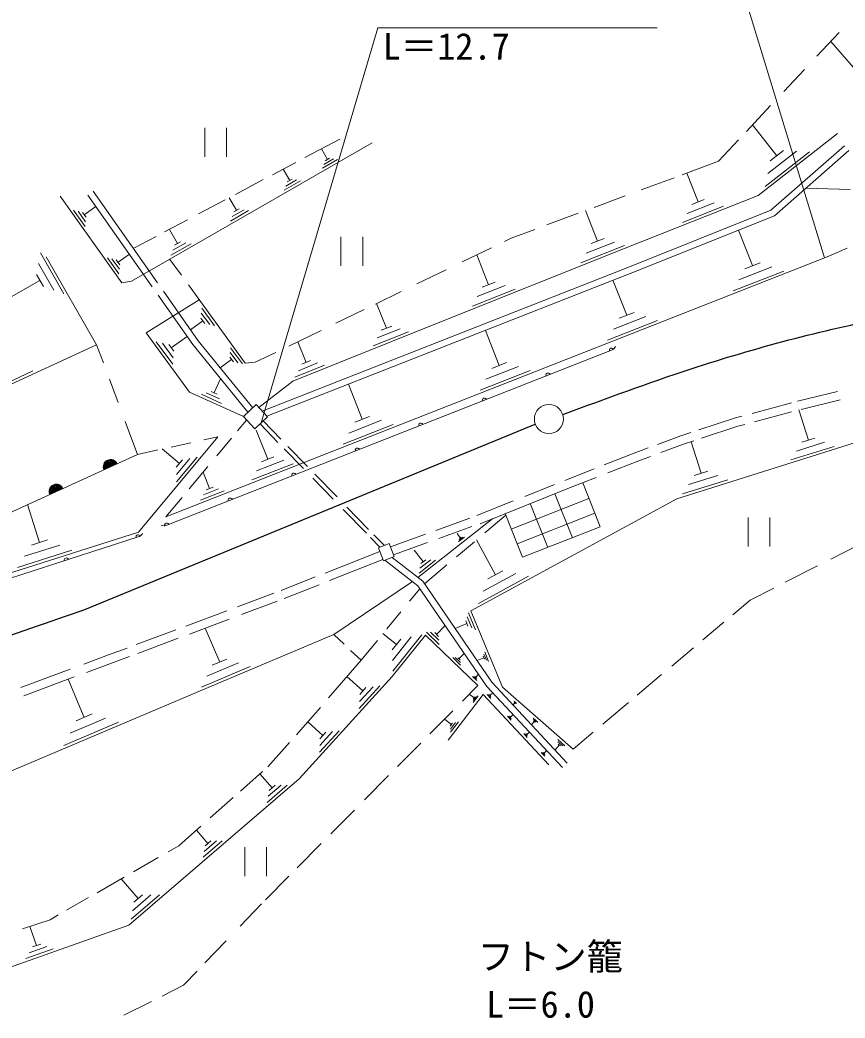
# Model space of a CAD drawing. Units: millimetres, scale not verified. Extents: x -49731810 to 680000, y -249061936 to 380000.
# Drawn here: x 246838 to 303571, y 247809 to 316398 of the extents above; entities that cross this region are included whole.
import ezdxf
from ezdxf.enums import TextEntityAlignment as Align

# ---------------------------------------------------------------- set-up
doc = ezdxf.new("R2010")
doc.units = ezdxf.units.MM
doc.header["$LTSCALE"] = 1000
for name, color, linetype, lineweight in [('M-BGD', 7, 'Continuous', 13), ('M-BGD-RSTR', 3, 'Continuous', 13), ('M-STR-STR3', 7, 'Continuous', 13), ('M-TTL-TXT', 7, 'Continuous', 13)]:
    doc.layers.add(name, color=color, linetype=linetype, lineweight=lineweight)
doc.styles.add('ＭＳ ゴシック', font='')
doc.styles.get('ＭＳ ゴシック').set_extended_font_data('MS Gothic')

msp = doc.modelspace()

# ---------------------------------------------------------------- linework, layer by layer
at = {"layer": 'M-BGD'}
for p, q in [((301623, 313900), (303163, 315544)), ((302583, 314926), (305813, 311216)), ((299350, 311474), (300783, 313003)), ((296789, 308740), (298451, 310514)), ((259550, 306983), (259550, 308983)), ((261050, 308983), (261050, 306983)), ((297213, 309196), (298883, 307066)), ((268836, 308212), (266432, 306940)), ((294867, 306688), (296236, 308150)), ((297593, 304326), (303040, 308596)), ((254509, 298437), (271059, 307953)), ((267563, 307536), (267983, 306816)), ((301123, 307346), (298073, 304956)), ((300233, 307386), (298253, 305836)), ((299343, 307426), (298423, 306706)), ((298475, 303324), (303539, 307755)), ((298713, 302935), (303836, 307417)), ((265812, 306612), (264212, 305766)), ((268663, 306806), (267643, 306216)), ((268403, 306856), (267733, 306476)), ((268133, 306906), (267823, 306726)), ((292368, 305760), (294867, 306688)), ((264933, 306146), (265383, 305366)), ((263569, 305426), (261657, 304414)), ((266133, 305346), (265013, 304706)), ((265843, 305406), (265113, 304986)), ((265553, 305466), (265213, 305266)), ((289557, 304717), (291823, 305558)), ((292683, 305876), (293473, 303896)), ((256299, 298328), (251866, 304622)), ((300883, 304836), (303913, 304746)), ((249596, 304281), (253837, 298333)), ((255933, 298066), (251498, 304363)), ((260949, 304040), (259111, 303068)), ((261223, 304186), (261733, 303316)), ((286331, 303520), (288452, 304307)), ((288458, 300705), (297593, 304326)), ((293893, 304056), (293043, 303726)), ((251323, 302206), (250513, 303336)), ((251353, 302526), (250833, 303256)), ((251383, 302836), (251143, 303176)), ((252053, 303576), (251263, 303006)), ((262563, 303296), (261313, 302576)), ((262243, 303356), (261433, 302896)), ((261913, 303416), (261543, 303206)), ((285723, 303296), (286553, 301206)), ((288630, 299394), (298475, 303324)), ((295223, 303606), (292393, 302476)), ((294563, 303836), (292723, 303106)), ((258350, 302665), (256784, 301837)), ((283067, 302309), (285229, 303111)), ((288796, 298976), (298713, 302935)), ((257113, 302006), (257673, 301036)), ((280608, 301396), (282230, 301998)), ((296243, 301946), (297203, 299516)), ((256195, 301525), (254630, 300697)), ((257883, 301156), (257463, 300916)), ((268911, 299494), (268911, 301494)), ((270411, 301494), (270411, 299494)), ((280148, 301173), (280608, 301396)), ((287713, 301136), (285763, 300366)), ((287003, 301376), (286103, 301026)), ((258603, 301016), (257213, 300226)), ((258243, 301086), (257343, 300576)), ((275476, 295534), (288458, 300705)), ((277253, 299770), (279258, 300742)), ((288413, 300896), (285413, 299706)), ((302351, 300115), (303717, 300723)), ((248253, 300386), (249863, 297576)), ((248637, 300121), (252110, 294066)), ((253643, 298946), (252853, 300056)), ((253673, 299266), (253163, 299986)), ((253703, 299576), (253463, 299906)), ((254363, 300296), (253583, 299746)), ((256860, 282245), (302351, 300115)), ((257137, 299948), (257935, 298853)), ((278243, 300256), (279063, 298206)), ((248113, 299656), (249163, 297826)), ((263488, 289522), (288630, 299394)), ((274130, 298256), (276152, 299236)), ((299353, 299146), (295873, 297786)), ((298543, 299436), (296273, 298546)), ((297723, 299716), (296673, 299306)), ((246243, 297366), (248213, 298496)), ((247973, 298916), (248453, 298076)), ((253837, 298333), (254509, 298437)), ((263819, 289168), (288794, 298975)), ((279503, 298376), (278623, 298026)), ((287613, 298506), (288563, 296106)), ((259095, 294357), (256702, 297755)), ((258416, 298193), (262330, 292821)), ((271282, 296876), (273061, 297738)), ((280883, 297906), (277943, 296736)), ((280193, 298146), (278283, 297386)), ((259156, 297176), (255507, 294901)), ((258736, 294086), (256345, 297480)), ((259333, 296596), (260213, 295386)), ((268557, 295555), (270498, 296496)), ((271353, 296916), (272043, 295226)), ((289073, 296306), (288043, 295896)), ((258563, 295106), (259413, 295726)), ((259273, 295906), (259543, 295546)), ((259303, 296256), (259883, 295466)), ((290683, 295746), (287243, 294396)), ((289883, 296026), (287643, 295146)), ((265330, 293991), (267538, 295061)), ((265601, 291573), (275476, 295534)), ((273543, 294976), (271113, 294006)), ((272973, 295176), (271393, 294546)), ((272403, 295366), (271673, 295076)), ((278843, 295066), (279793, 292656)), ((255507, 294901), (258505, 290831)), ((257353, 292736), (256203, 294286)), ((258333, 294656), (257243, 293856)), ((262843, 289743), (259095, 294357)), ((265943, 294286), (266523, 292866)), ((252110, 294066), (238619, 287877)), ((252571, 292833), (252110, 294066)), ((257383, 293186), (256643, 294186)), ((287516, 293703), (256936, 281676)), ((257413, 293626), (257073, 294086)), ((262513, 289435), (258736, 294086)), ((261313, 293876), (262133, 292756)), ((260603, 292496), (261393, 293066)), ((261263, 293236), (261513, 292896)), ((261293, 293556), (261823, 292826)), ((263016, 292870), (264424, 293552)), ((266823, 292986), (266213, 292746)), ((247723, 292276), (243793, 290466)), ((262330, 292821), (263016, 292870)), ((267773, 292666), (265743, 291846)), ((267303, 292826), (265983, 292296)), ((281913, 292306), (278473, 290946)), ((281113, 292586), (278873, 291706)), ((280303, 292856), (279273, 292456)), ((253591, 290108), (252991, 291711)), ((260633, 291746), (260193, 290786)), ((263264, 289762), (265601, 291573)), ((258505, 290831), (262200, 289143)), ((260403, 290686), (259983, 290876)), ((269423, 291366), (270373, 288956)), ((300306, 290198), (303057, 290861)), ((260693, 290046), (259313, 290676)), ((260553, 290366), (259653, 290776)), ((300548, 289639), (303233, 290286)), ((262200, 289143), (263077, 289962)), ((263077, 289962), (263866, 289118)), ((297185, 289361), (299881, 290091)), ((297343, 288782), (299897, 289474)), ((300393, 289606), (301053, 287526)), ((254925, 286541), (254079, 288802)), ((262423, 288905), (261802, 288161)), ((262989, 288299), (262200, 289143)), ((263866, 289118), (262989, 288299)), ((264780, 287592), (263567, 288839)), ((271693, 288886), (269453, 288006)), ((270883, 289156), (269853, 288756)), ((293527, 288230), (296036, 289050)), ((296036, 289050), (296467, 289166)), ((263083, 288206), (263873, 286206)), ((264578, 287369), (263348, 288634)), ((272493, 288606), (269053, 287246)), ((308526, 288690), (292003, 283490)), ((293709, 287658), (296208, 288474)), ((296208, 288474), (296683, 288603)), ((254980, 281210), (260452, 287754)), ((260452, 287754), (259489, 287543)), ((261382, 287658), (260375, 286453)), ((290683, 287226), (292272, 287820)), ((292272, 287820), (292969, 288047)), ((292470, 287253), (293167, 287481)), ((292983, 287416), (293673, 285246)), ((301493, 287666), (300603, 287386)), ((256319, 286847), (254925, 286541)), ((256613, 286916), (257803, 285926)), ((258586, 287344), (257231, 287047)), ((266325, 285572), (265015, 286919)), ((266606, 285714), (265261, 287097)), ((289179, 286664), (290032, 286983)), ((290910, 286670), (292470, 287253)), ((302813, 287096), (299843, 286166)), ((302153, 287386), (300223, 286776)), ((243759, 281456), (254925, 286541)), ((258013, 286176), (257583, 285666)), ((258513, 286266), (257593, 285166)), ((259013, 286346), (257603, 284656)), ((264973, 286146), (263113, 285416)), ((264303, 286376), (263443, 286036)), ((287013, 285818), (289179, 286664)), ((287270, 285275), (289393, 286104)), ((289393, 286104), (290204, 286407)), ((259758, 285715), (258469, 284172)), ((265633, 285906), (262773, 284786)), ((284408, 284801), (286324, 285549)), ((294133, 285386), (293203, 285096)), ((259433, 285326), (259873, 284206)), ((268370, 283469), (266969, 284911)), ((268639, 283624), (267111, 285195)), ((284293, 284754), (284408, 284801)), ((284629, 284243), (286466, 284961)), ((295513, 284796), (292403, 283826)), ((294823, 285096), (292803, 284466)), ((260873, 284036), (259263, 283406)), ((260493, 284166), (259453, 283756)), ((260113, 284296), (259633, 284106)), ((278472, 281780), (284629, 284243)), ((281547, 283656), (283586, 284472)), ((286364, 282498), (285539, 284598)), ((257982, 283588), (256860, 282245)), ((292003, 283490), (277838, 275785)), ((278259, 282341), (280761, 283342)), ((280621, 281415), (285964, 283514)), ((284820, 280816), (283612, 283836)), ((247353, 283096), (248183, 280486)), ((270655, 281120), (269071, 282748)), ((270809, 281392), (269315, 282928)), ((283123, 280152), (281920, 283159)), ((279357, 282134), (274202, 278076)), ((275426, 281318), (277763, 282162)), ((280245, 282373), (278809, 281159)), ((281021, 280399), (280206, 282474)), ((286364, 282498), (281021, 280399)), ((286730, 281568), (286365, 282498)), ((296903, 280207), (296903, 282207)), ((298403, 282207), (298403, 280207)), ((275643, 280758), (277910, 281577)), ((286730, 281568), (281387, 279470)), ((230244, 273334), (254980, 281210)), ((254970, 280869), (230272, 272913)), ((248743, 280666), (247623, 280306)), ((271590, 280158), (270931, 280836)), ((271893, 280278), (271164, 281026)), ((272312, 280194), (274730, 281067)), ((278083, 280545), (276861, 279512)), ((276893, 281096), (277113, 280816)), ((277403, 280856), (277003, 280546)), ((277293, 280866), (277033, 280656)), ((277173, 280866), (277053, 280766)), ((278223, 280666), (279533, 278266)), ((250403, 279956), (246673, 278776)), ((249573, 280316), (247153, 279546)), ((267814, 278390), (271576, 279879)), ((271483, 280116), (272227, 280409)), ((271833, 279229), (271483, 280116)), ((272227, 280409), (272577, 279522)), ((272516, 279630), (274868, 280479)), ((273953, 279966), (274573, 279176)), ((281387, 279470), (281022, 280399)), ((302596, 279353), (304508, 280326)), ((268121, 277866), (271796, 279321)), ((272577, 279522), (271833, 279229)), ((271934, 279269), (274199, 277509)), ((272421, 279461), (274530, 277821)), ((275413, 279286), (274283, 278386)), ((275083, 279296), (274343, 278716)), ((274743, 279306), (274403, 279046)), ((276197, 278950), (274652, 277644)), ((280043, 278546), (279013, 277986)), ((299453, 277754), (301670, 278882)), ((264788, 277191), (267131, 278119)), ((268430, 274172), (273827, 277798)), ((274530, 277821), (279293, 270884)), ((281803, 278166), (278373, 276306)), ((280923, 278356), (278693, 277146)), ((265003, 276631), (267406, 277582)), ((273634, 276455), (274337, 277308)), ((274199, 277509), (278941, 270601)), ((297055, 276533), (298663, 277352)), ((261799, 276074), (264286, 277004)), ((262063, 275533), (264515, 276449)), ((295850, 275520), (297055, 276533)), ((258239, 274745), (261053, 275796)), ((277838, 275785), (280007, 270551)), ((258495, 274200), (261213, 275215)), ((272069, 274553), (273027, 275717)), ((277503, 275096), (277643, 274746)), ((277593, 275376), (277903, 274616)), ((277683, 275656), (278163, 274486)), ((254822, 273468), (257549, 274487)), ((259583, 274606), (260573, 272266)), ((276073, 274776), (275483, 274166)), ((276753, 274586), (277573, 274926)), ((293793, 273791), (295238, 275006)), ((254940, 272872), (257709, 273906)), ((259786, 270532), (268430, 274172)), ((268430, 274172), (269134, 273500)), ((270291, 272393), (271413, 273756)), ((271800, 274226), (272733, 273486)), ((273023, 273856), (272433, 273116)), ((272442, 271276), (274717, 274130)), ((273743, 273996), (272463, 272386)), ((274463, 274136), (272483, 271646)), ((274717, 274130), (278315, 270656)), ((275673, 273486), (274793, 274326)), ((275643, 273766), (275073, 274316)), ((275613, 274036), (275353, 274296)), ((252932, 272762), (254201, 273236)), ((269575, 273078), (270291, 272393)), ((291662, 272001), (293144, 273246)), ((251221, 272129), (252932, 272762)), ((253141, 272200), (254376, 272661)), ((261073, 272476), (260063, 272056)), ((270291, 272393), (268063, 269816)), ((277133, 272066), (276593, 272586)), ((277123, 272246), (276773, 272576)), ((277103, 272416), (276943, 272566)), ((277383, 272866), (277023, 272496)), ((278273, 272376), (278733, 272566)), ((278693, 272666), (278773, 272466)), ((278743, 272816), (278923, 272396)), ((278793, 272966), (279063, 272316)), ((246908, 270532), (250284, 271782)), ((251416, 271561), (253141, 272200)), ((262663, 271966), (259323, 270556)), ((261873, 272226), (259693, 271306)), ((247095, 269961), (250569, 271247)), ((250143, 271086), (251253, 268466)), ((266031, 264245), (272442, 271276)), ((269323, 271276), (270413, 270286)), ((278243, 271006), (277953, 271286)), ((278233, 271096), (278043, 271286)), ((278223, 271186), (278133, 271276)), ((278373, 271436), (278183, 271236)), ((289287, 270004), (290956, 271407)), ((238609, 261557), (259786, 270532)), ((271593, 270636), (270173, 269076)), ((271113, 270576), (270193, 269566)), ((270623, 270516), (270203, 270046)), ((278315, 270656), (277260, 269591)), ((278941, 270601), (284139, 265016)), ((279293, 270884), (284469, 265322)), ((280007, 270551), (284867, 266289)), ((276270, 266916), (278684, 270042)), ((277723, 270066), (278043, 269826)), ((278093, 269886), (277993, 269756)), ((278353, 269946), (278003, 269486)), ((278223, 269916), (278003, 269626)), ((278684, 270042), (283200, 265214)), ((279213, 269776), (278963, 270036)), ((279213, 269866), (279053, 270036)), ((279203, 269946), (279133, 270026)), ((279353, 270156), (279173, 269986)), ((280813, 269576), (280983, 269426)), ((267492, 269157), (266321, 267802)), ((276600, 268926), (275025, 267337)), ((280743, 269326), (280853, 269456)), ((280823, 269526), (280933, 269426)), ((280823, 269476), (280883, 269426)), ((286905, 268002), (288682, 269496)), ((252713, 268426), (250283, 267386)), ((251813, 268706), (250693, 268226)), ((276023, 268346), (276503, 267976)), ((280603, 268286), (280353, 268556)), ((280603, 268376), (280443, 268546)), ((280593, 268456), (280523, 268536)), ((280743, 268666), (280563, 268496)), ((282003, 267966), (282203, 268196)), ((282123, 268426), (282443, 268146)), ((282143, 268336), (282343, 268146)), ((282153, 268236), (282243, 268146)), ((253603, 268136), (249863, 266546)), ((266321, 267802), (265848, 267274)), ((266633, 268166), (267673, 267226)), ((268783, 267556), (267433, 266086)), ((268333, 267506), (267453, 266546)), ((276583, 268076), (276423, 267866)), ((276783, 268116), (276433, 267666)), ((276983, 268156), (276443, 267466)), ((267873, 267446), (267463, 267006)), ((281723, 267086), (281483, 267356)), ((281723, 267176), (281563, 267346)), ((281713, 267256), (281643, 267336)), ((281863, 267466), (281683, 267296)), ((283813, 266946), (284313, 266506)), ((284867, 266289), (286247, 267449)), ((265365, 266733), (263880, 265072)), ((274402, 266710), (272793, 265087)), ((283053, 266176), (282883, 266016)), ((283623, 266226), (283933, 266576)), ((283833, 266796), (284163, 266506)), ((283853, 266636), (284003, 266506)), ((282923, 265816), (282683, 266066)), ((282923, 265896), (282763, 266056)), ((282913, 265976), (282843, 266046)), ((254326, 254194), (266031, 264245)), ((263512, 264746), (261996, 263404)), ((263343, 264596), (264173, 263636)), ((272183, 264471), (270522, 262797)), ((265213, 263806), (263833, 262626)), ((264803, 263806), (263903, 263046)), ((264383, 263806), (263963, 263456)), ((261503, 262968), (259918, 261565)), ((269831, 262099), (268211, 260466)), ((259280, 261000), (257759, 259654)), ((258973, 260726), (259763, 259806)), ((260753, 259976), (259443, 258856)), ((260353, 259976), (259503, 259246)), ((259953, 259976), (259563, 259636)), ((257759, 259654), (257035, 259238)), ((262296, 257559), (262296, 259559)), ((263796, 259559), (263796, 257559)), ((267552, 259801), (265900, 258135)), ((256338, 258837), (254643, 257863)), ((253998, 257492), (252136, 256422)), ((253793, 257376), (254963, 256016)), ((265322, 257552), (263715, 255932)), ((251549, 256085), (250046, 255221)), ((256433, 256266), (254493, 254606)), ((255843, 256266), (254583, 255186)), ((255253, 256266), (254673, 255766)), ((263455, 255660), (261990, 254130)), ((248908, 254567), (247019, 253939)), ((249475, 254893), (248908, 254567)), ((238692, 248652), (254326, 254194)), ((247513, 254106), (247983, 252796)), ((261017, 253114), (259561, 251594)), ((249113, 252566), (247243, 251896)), ((248693, 252736), (247473, 252296)), ((248263, 252896), (247693, 252696)), ((259017, 251026), (258090, 250058)), ((258090, 250058), (256612, 249320)), ((255887, 248957), (253975, 248001))]:
    msp.add_line(p, q, dxfattribs=at)
at = {"layer": 'M-BGD', "lineweight": 25}
msp.add_line((251298, 275881), (282272, 288618), dxfattribs=at)
at = {"layer": 'M-BGD'}
for centre, radius, start, end in [((287516, 293703), 150, 21.46973, 201.46973), ((287333, 294169), 500, 291.46973, 336.46973), ((283148, 291985), 150, 21.46973, 201.46973), ((278779, 290267), 150, 21.46973, 201.46973), ((274410, 288549), 150, 21.46973, 201.46973), ((270042, 286831), 150, 21.46973, 201.46973), ((253064, 285693), 500, 24.48126, 204.48126), ((253064, 285693), 500, 24.48126, 204.48126), ((253064, 285693), 450, 24.48126, 204.48126), ((253064, 285693), 400, 24.48126, 204.48126), ((253064, 285693), 350, 24.48126, 204.48126), ((253064, 285693), 300, 24.48126, 204.48126), ((253064, 285693), 250, 24.48126, 204.48126), ((253064, 285693), 200, 24.48126, 204.48126), ((253064, 285693), 150, 24.48126, 204.48126), ((253064, 285693), 100, 24.48126, 204.48126), ((253064, 285693), 50, 24.48126, 204.48126), ((265673, 285112), 150, 21.46973, 201.46973), ((249342, 283999), 500, 24.48126, 204.48126), ((249342, 283999), 500, 24.48126, 204.48126), ((249342, 283999), 450, 24.48126, 204.48126), ((249342, 283999), 400, 24.48126, 204.48126), ((249342, 283999), 350, 24.48126, 204.48126), ((249342, 283999), 300, 24.48126, 204.48126), ((249342, 283999), 250, 24.48126, 204.48126), ((249342, 283999), 200, 24.48126, 204.48126), ((249342, 283999), 150, 24.48126, 204.48126), ((249342, 283999), 100, 24.48126, 204.48126), ((249342, 283999), 50, 24.48126, 204.48126), ((261304, 283394), 150, 21.46973, 201.46973), ((256753, 282141), 500, 246.46973, 291.46973), ((256936, 281676), 150, 21.46973, 201.46973), ((254970, 280869), 150, 17.85455, 197.85455), ((254817, 281345), 500, 287.85455, 332.85455), ((250031, 279278), 150, 17.85455, 197.85455)]:
    msp.add_arc(centre, radius, start, end, dxfattribs=at)
at = {"layer": 'M-BGD', "lineweight": 25}
for points, knots in [([(284157, 289284), (287090, 290368), (290023, 291451), (292995, 292424), (297428, 293876), (301946, 295081), (306529, 295965), (310391, 296709), (314299, 297225), (318225, 297443), (322166, 297662), (326124, 297581), (330056, 297219), (334649, 296797), (339206, 295994), (343679, 294889), (347407, 293968), (351078, 292838), (354748, 291707)], [0, 0, 0, 0, 1, 1, 1, 2, 2, 2, 3, 3, 3, 4, 4, 4, 5, 5, 5, 6, 6, 6, 6]), ([(187434, 264667), (190365, 264556), (193296, 264445), (196228, 264466), (199615, 264491), (203004, 264693), (206373, 265055), (211221, 265576), (216027, 266428), (220815, 267377), (226049, 268414), (231262, 269567), (236388, 271021), (241414, 272448), (246356, 274164), (251298, 275881)], [0, 0, 0, 0, 1, 1, 1, 2, 2, 2, 3, 3, 3, 4, 4, 4, 5, 5, 5, 5])]:
    msp.add_open_spline(points, degree=3, knots=knots, dxfattribs=at)
at = {"layer": 'M-BGD-RSTR'}
msp.add_circle((283206, 288974), 1000, dxfattribs=at)
at = {"layer": 'M-STR-STR3'}
for p, q in [((263421, 288703), (271436, 315847)), ((271436, 315847), (290642, 315847))]:
    msp.add_line(p, q, dxfattribs=at)
at = {"layer": 'M-TTL-TXT'}
msp.add_line((295666, 321322), (302168, 300043), dxfattribs=at)

# ---------------------------------------------------------------- texts
at = {"layer": 'M-STR-STR3', "style": 'ＭＳ ゴシック'}
for s, p in [('L＝12.7', (271780, 315504)), ('フトン籠', (278303, 252956)), ('L＝6.0', (278884, 249672))]:
    msp.add_text(s, height=1833, dxfattribs=at).set_placement(p, align=Align.TOP_LEFT)

doc.saveas('drawing.dxf')
